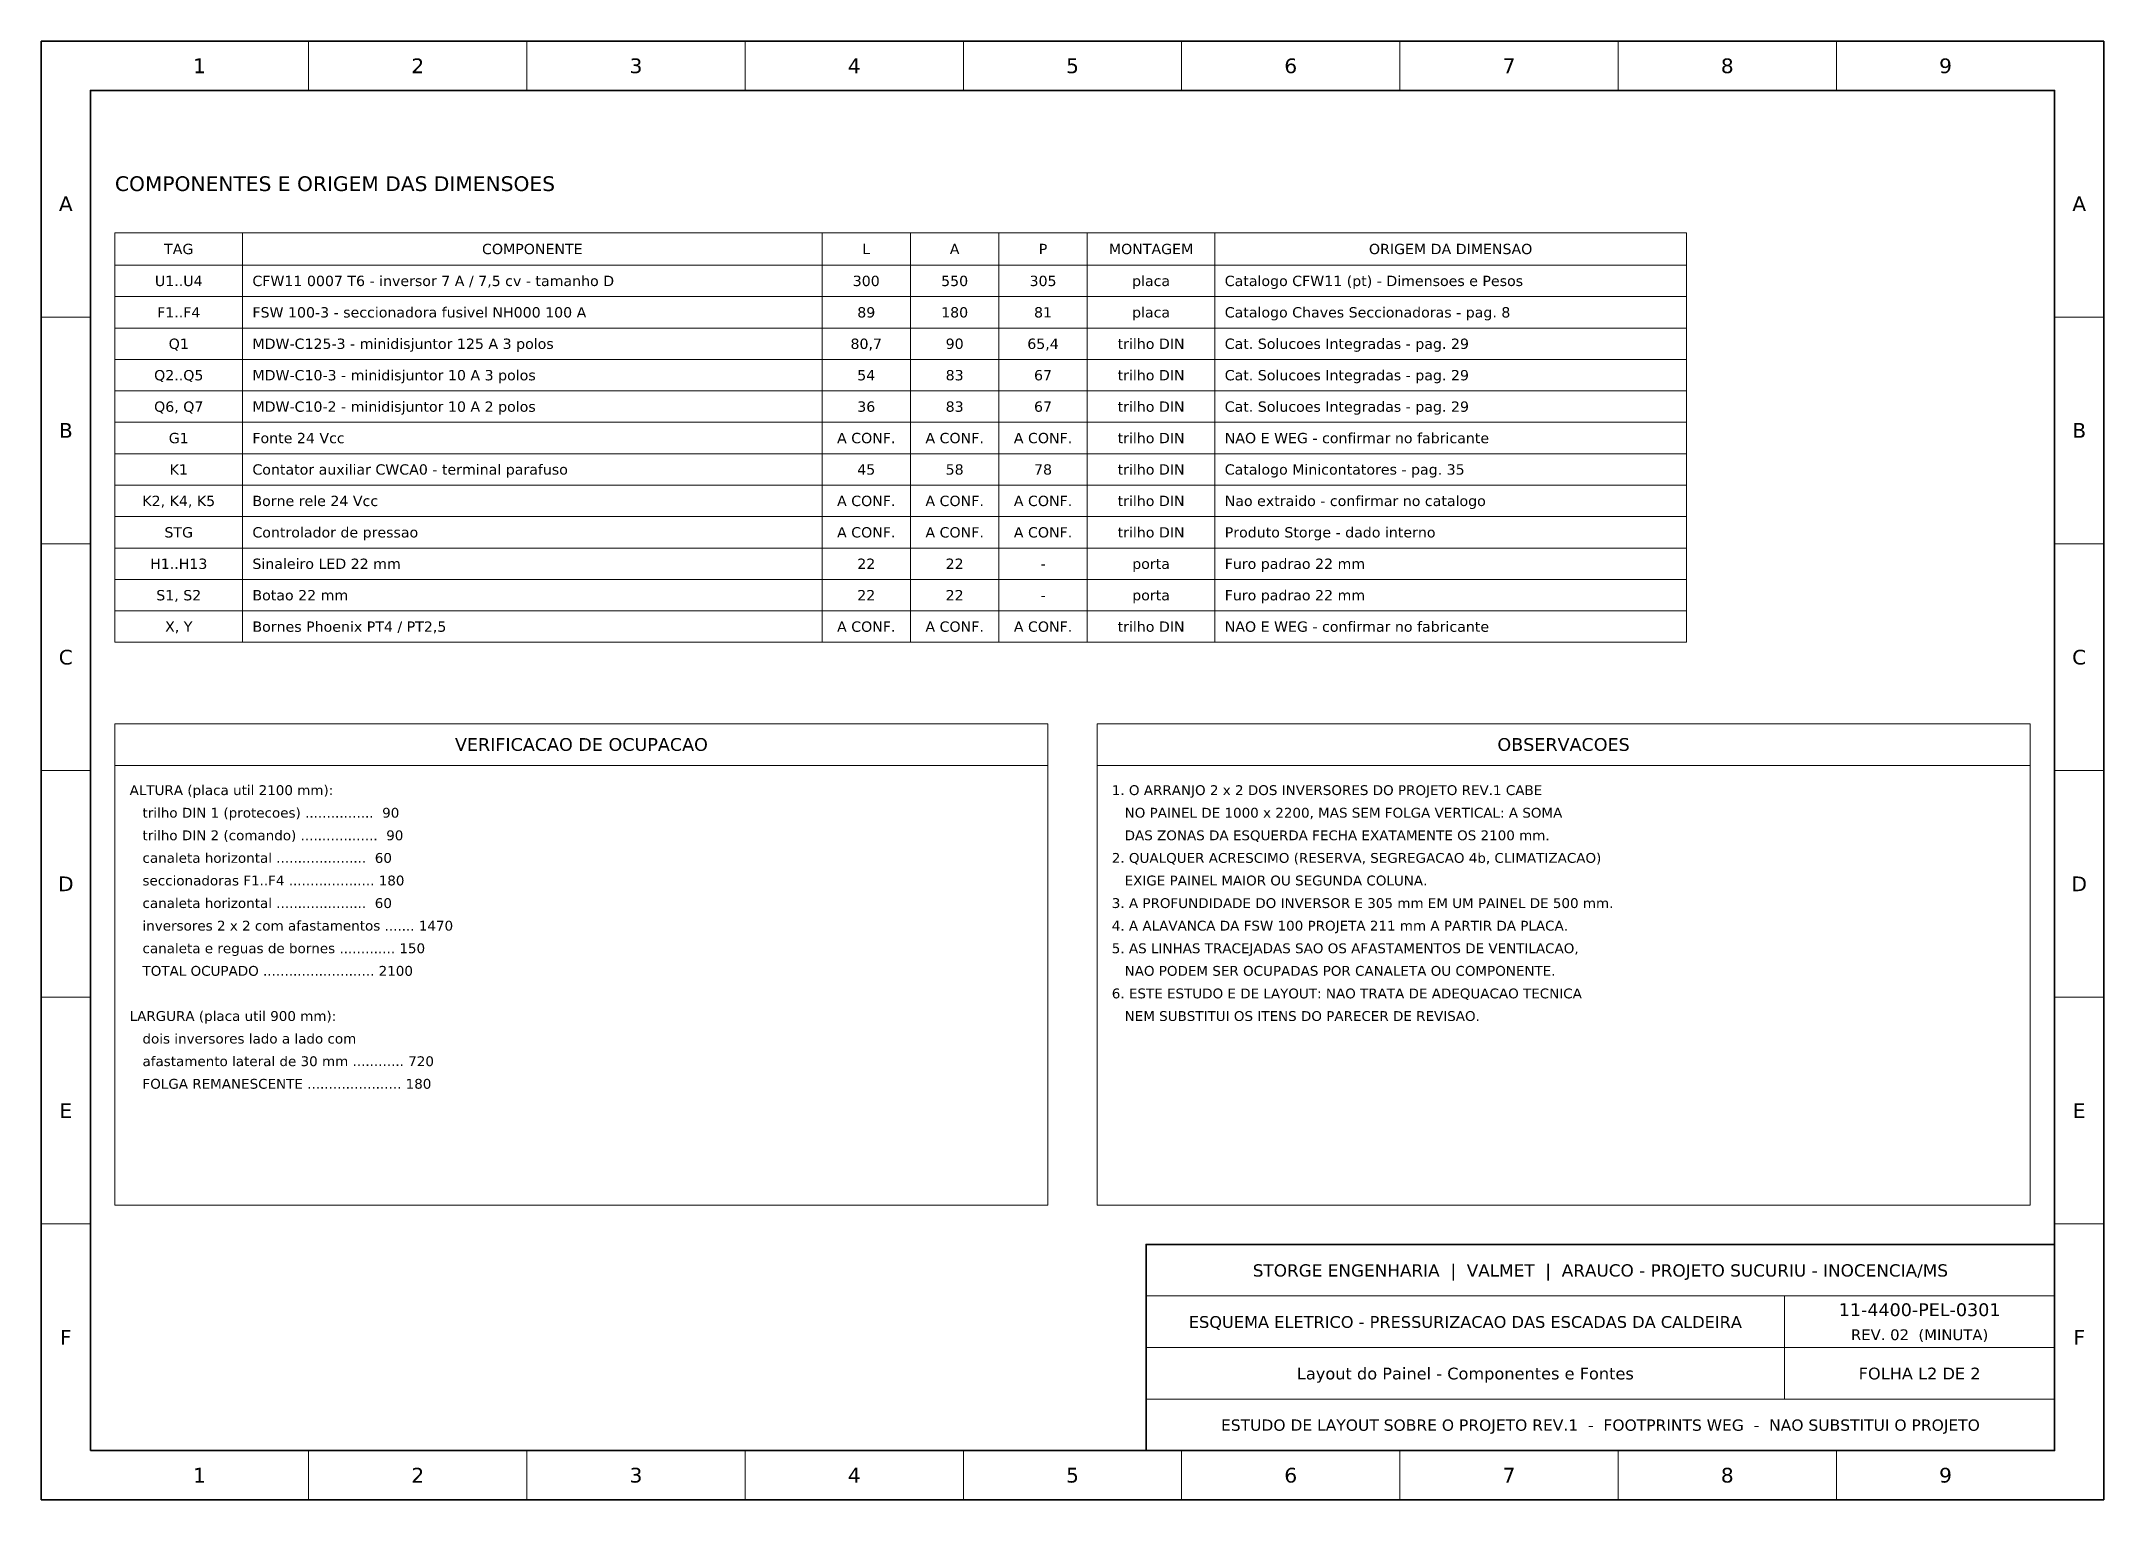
# Model space of a CAD drawing. Header units: millimetres. Extents: x 0 to 420, y 0 to 297.
import ezdxf
from ezdxf.enums import TextEntityAlignment as Align

# ---------------------------------------------------------------- set-up
doc = ezdxf.new("R2010")
doc.units = ezdxf.units.MM
doc.header["$LTSCALE"] = 4
for name, color, linetype in [('CARIMBO', 7, 'Continuous'), ('MOLDURA', 8, 'Continuous'), ('NOTAS', 7, 'Continuous'), ('TAGS', 1, 'Continuous'), ('TEXTO', 7, 'Continuous')]:
    doc.layers.add(name, color=color, linetype=linetype)
doc.styles.add('TXT', font='DejaVuSans.ttf')

msp = doc.modelspace()

# ---------------------------------------------------------------- linework, layer by layer
at = {"layer": 'CARIMBO', "lineweight": 18}
for p, q in [((225, 41.5), (410, 41.5)), ((355, 20.5), (355, 41.5)), ((225, 31), (410, 31)), ((225, 20.5), (410, 20.5))]:
    msp.add_line(p, q, dxfattribs=at)
at = {"layer": 'CARIMBO', "lineweight": 35}
msp.add_lwpolyline([(225, 10), (410, 10), (410, 52), (225, 52)], close=True, dxfattribs=at)
at = {"layer": 'MOLDURA', "lineweight": 18}
for p, q in [((54.44, 287), (54.44, 297)), ((98.89, 287), (98.89, 297)), ((143.33, 287), (143.33, 297)), ((187.78, 287), (187.78, 297)), ((232.22, 287), (232.22, 297)), ((276.67, 287), (276.67, 297)), ((321.11, 287), (321.11, 297)), ((365.56, 287), (365.56, 297)), ((41, 174.6), (41, 258)), ((159, 174.6), (159, 258)), ((177, 174.6), (177, 258)), ((195, 174.6), (195, 258)), ((213, 174.6), (213, 258)), ((239, 174.6), (239, 258)), ((15, 251.4), (335, 251.4)), ((0, 240.83), (10, 240.83)), ((410, 240.83), (420, 240.83)), ((0, 194.67), (10, 194.67)), ((410, 194.67), (420, 194.67)), ((0, 148.5), (10, 148.5)), ((15, 149.5), (205, 149.5)), ((215, 149.5), (405, 149.5)), ((410, 148.5), (420, 148.5)), ((0, 102.33), (10, 102.33)), ((410, 102.33), (420, 102.33)), ((0, 56.17), (10, 56.17)), ((410, 56.17), (420, 56.17)), ((54.44, 0), (54.44, 10)), ((98.89, 0), (98.89, 10)), ((143.33, 0), (143.33, 10)), ((187.78, 0), (187.78, 10)), ((232.22, 0), (232.22, 10)), ((276.67, 0), (276.67, 10)), ((321.11, 0), (321.11, 10)), ((365.56, 0), (365.56, 10))]:
    msp.add_line(p, q, dxfattribs=at)
at = {"layer": 'MOLDURA', "lineweight": 13}
for p, q in [((15, 245), (335, 245)), ((15, 238.6), (335, 238.6)), ((15, 232.2), (335, 232.2)), ((15, 225.8), (335, 225.8)), ((15, 219.4), (335, 219.4)), ((15, 213), (335, 213)), ((15, 206.6), (335, 206.6)), ((15, 200.2), (335, 200.2)), ((15, 193.8), (335, 193.8)), ((15, 187.4), (335, 187.4)), ((15, 181), (335, 181))]:
    msp.add_line(p, q, dxfattribs=at)
at = {"layer": 'MOLDURA', "lineweight": 35}
for points in [[(0, 0), (420, 0), (420, 297), (0, 297)], [(10, 10), (410, 10), (410, 287), (10, 287)]]:
    msp.add_lwpolyline(points, close=True, dxfattribs=at)
at = {"layer": 'MOLDURA', "lineweight": 18}
for points in [[(15, 174.6), (335, 174.6), (335, 258), (15, 258)], [(15, 60), (205, 60), (205, 158), (15, 158)], [(215, 60), (405, 60), (405, 158), (215, 158)]]:
    msp.add_lwpolyline(points, close=True, dxfattribs=at)

# ---------------------------------------------------------------- texts
at = {"layer": 'CARIMBO', "style": 'TXT'}
for s, height, p in [('STORGE ENGENHARIA  |  VALMET  |  ARAUCO - PROJETO SUCURIU - INOCENCIA/MS', 2.5, (317.5, 46.7)), ('11-4400-PEL-0301', 2.6, (382.5, 38.7)), ('ESQUEMA ELETRICO - PRESSURIZACAO DAS ESCADAS DA CALDEIRA', 2.4, (290, 36.2)), ('REV. 02  (MINUTA)', 2.2, (382.5, 33.6)), ('Layout do Painel - Componentes e Fontes', 2.4, (290, 25.7)), ('FOLHA L2 DE 2', 2.4, (382.5, 25.7)), ('ESTUDO DE LAYOUT SOBRE O PROJETO REV.1  -  FOOTPRINTS WEG  -  NAO SUBSTITUI O PROJETO', 2.3, (317.5, 15.2))]:
    msp.add_text(s, height=height, dxfattribs=at).set_placement(p, align=Align.MIDDLE_CENTER)
at = {"layer": 'MOLDURA', "style": 'TXT'}
for s, p in [('1', (32.22, 292)), ('2', (76.67, 292)), ('3', (121.11, 292)), ('4', (165.56, 292)), ('5', (210, 292)), ('6', (254.44, 292)), ('7', (298.89, 292)), ('8', (343.33, 292)), ('9', (387.78, 292)), ('A', (5, 263.92)), ('A', (415, 263.92)), ('B', (5, 217.75)), ('B', (415, 217.75)), ('C', (5, 171.58)), ('C', (415, 171.58)), ('D', (5, 125.42)), ('D', (415, 125.42)), ('E', (5, 79.25)), ('E', (415, 79.25)), ('F', (5, 33.08)), ('F', (415, 33.08)), ('1', (32.22, 5)), ('2', (76.67, 5)), ('3', (121.11, 5)), ('4', (165.56, 5)), ('5', (210, 5)), ('6', (254.44, 5)), ('7', (298.89, 5)), ('8', (343.33, 5)), ('9', (387.78, 5))]:
    msp.add_text(s, height=3, dxfattribs=at).set_placement(p, align=Align.MIDDLE_CENTER)
at = {"layer": 'NOTAS', "style": 'TXT'}
for s, p in [('ALTURA (placa util 2100 mm):', (18, 144.5)), ('1. O ARRANJO 2 x 2 DOS INVERSORES DO PROJETO REV.1 CABE', (218, 144.5)), ('   trilho DIN 1 (protecoes) ................  90', (18, 139.9)), ('   NO PAINEL DE 1000 x 2200, MAS SEM FOLGA VERTICAL: A SOMA', (218, 139.9)), ('   trilho DIN 2 (comando) ..................  90', (18, 135.3)), ('   DAS ZONAS DA ESQUERDA FECHA EXATAMENTE OS 2100 mm.', (218, 135.3)), ('   canaleta horizontal .....................  60', (18, 130.7)), ('2. QUALQUER ACRESCIMO (RESERVA, SEGREGACAO 4b, CLIMATIZACAO)', (218, 130.7)), ('   seccionadoras F1..F4 .................... 180', (18, 126.1)), ('   EXIGE PAINEL MAIOR OU SEGUNDA COLUNA.', (218, 126.1)), ('   canaleta horizontal .....................  60', (18, 121.5)), ('3. A PROFUNDIDADE DO INVERSOR E 305 mm EM UM PAINEL DE 500 mm.', (218, 121.5)), ('   inversores 2 x 2 com afastamentos ....... 1470', (18, 116.9)), ('4. A ALAVANCA DA FSW 100 PROJETA 211 mm A PARTIR DA PLACA.', (218, 116.9)), ('   canaleta e reguas de bornes ............. 150', (18, 112.3)), ('5. AS LINHAS TRACEJADAS SAO OS AFASTAMENTOS DE VENTILACAO,', (218, 112.3)), ('   TOTAL OCUPADO .......................... 2100', (18, 107.7)), ('   NAO PODEM SER OCUPADAS POR CANALETA OU COMPONENTE.', (218, 107.7)), ('6. ESTE ESTUDO E DE LAYOUT: NAO TRATA DE ADEQUACAO TECNICA', (218, 103.1)), ('LARGURA (placa util 900 mm):', (18, 98.5)), ('   NEM SUBSTITUI OS ITENS DO PARECER DE REVISAO.', (218, 98.5)), ('   dois inversores lado a lado com', (18, 93.9)), ('   afastamento lateral de 30 mm ............ 720', (18, 89.3)), ('   FOLGA REMANESCENTE ...................... 180', (18, 84.7))]:
    msp.add_text(s, height=2, dxfattribs=at).set_placement(p, align=Align.MIDDLE_LEFT)
at = {"layer": 'TAGS', "style": 'TXT'}
for s, p in [('U1..U4', (28, 248.2)), ('F1..F4', (28, 241.8)), ('Q1', (28, 235.4)), ('Q2..Q5', (28, 229)), ('Q6, Q7', (28, 222.6)), ('G1', (28, 216.2)), ('K1', (28, 209.8)), ('K2, K4, K5', (28, 203.4)), ('STG', (28, 197)), ('H1..H13', (28, 190.6)), ('S1, S2', (28, 184.2)), ('X, Y', (28, 177.8))]:
    msp.add_text(s, height=2.1, dxfattribs=at).set_placement(p, align=Align.MIDDLE_CENTER)
at = {"layer": 'TEXTO', "style": 'TXT'}
for s, height, p in [('COMPONENTES E ORIGEM DAS DIMENSOES', 3, (15, 268)), ('CFW11 0007 T6 - inversor 7 A / 7,5 cv - tamanho D', 2.1, (43, 248.2)), ('Catalogo CFW11 (pt) - Dimensoes e Pesos', 2.1, (241, 248.2)), ('FSW 100-3 - seccionadora fusivel NH000 100 A', 2.1, (43, 241.8)), ('Catalogo Chaves Seccionadoras - pag. 8', 2.1, (241, 241.8)), ('MDW-C125-3 - minidisjuntor 125 A 3 polos', 2.1, (43, 235.4)), ('Cat. Solucoes Integradas - pag. 29', 2.1, (241, 235.4)), ('MDW-C10-3 - minidisjuntor 10 A 3 polos', 2.1, (43, 229)), ('Cat. Solucoes Integradas - pag. 29', 2.1, (241, 229)), ('MDW-C10-2 - minidisjuntor 10 A 2 polos', 2.1, (43, 222.6)), ('Cat. Solucoes Integradas - pag. 29', 2.1, (241, 222.6)), ('Fonte 24 Vcc', 2.1, (43, 216.2)), ('NAO E WEG - confirmar no fabricante', 2.1, (241, 216.2)), ('Contator auxiliar CWCA0 - terminal parafuso', 2.1, (43, 209.8)), ('Catalogo Minicontatores - pag. 35', 2.1, (241, 209.8)), ('Borne rele 24 Vcc', 2.1, (43, 203.4)), ('Nao extraido - confirmar no catalogo', 2.1, (241, 203.4)), ('Controlador de pressao', 2.1, (43, 197)), ('Produto Storge - dado interno', 2.1, (241, 197)), ('Sinaleiro LED 22 mm', 2.1, (43, 190.6)), ('Furo padrao 22 mm', 2.1, (241, 190.6)), ('Botao 22 mm', 2.1, (43, 184.2)), ('Furo padrao 22 mm', 2.1, (241, 184.2)), ('Bornes Phoenix PT4 / PT2,5', 2.1, (43, 177.8)), ('NAO E WEG - confirmar no fabricante', 2.1, (241, 177.8))]:
    msp.add_text(s, height=height, dxfattribs=at).set_placement(p, align=Align.MIDDLE_LEFT)
for s, height, p in [('TAG', 2.1, (28, 254.7)), ('COMPONENTE', 2.1, (100, 254.7)), ('L', 2.1, (168, 254.7)), ('A', 2.1, (186, 254.7)), ('P', 2.1, (204, 254.7)), ('MONTAGEM', 2.1, (226, 254.7)), ('ORIGEM DA DIMENSAO', 2.1, (287, 254.7)), ('300', 2.1, (168, 248.2)), ('550', 2.1, (186, 248.2)), ('305', 2.1, (204, 248.2)), ('placa', 2.1, (226, 248.2)), ('89', 2.1, (168, 241.8)), ('180', 2.1, (186, 241.8)), ('81', 2.1, (204, 241.8)), ('placa', 2.1, (226, 241.8)), ('80,7', 2.1, (168, 235.4)), ('90', 2.1, (186, 235.4)), ('65,4', 2.1, (204, 235.4)), ('trilho DIN', 2.1, (226, 235.4)), ('54', 2.1, (168, 229)), ('83', 2.1, (186, 229)), ('67', 2.1, (204, 229)), ('trilho DIN', 2.1, (226, 229)), ('36', 2.1, (168, 222.6)), ('83', 2.1, (186, 222.6)), ('67', 2.1, (204, 222.6)), ('trilho DIN', 2.1, (226, 222.6)), ('A CONF.', 2.1, (168, 216.2)), ('A CONF.', 2.1, (186, 216.2)), ('A CONF.', 2.1, (204, 216.2)), ('trilho DIN', 2.1, (226, 216.2)), ('45', 2.1, (168, 209.8)), ('58', 2.1, (186, 209.8)), ('78', 2.1, (204, 209.8)), ('trilho DIN', 2.1, (226, 209.8)), ('A CONF.', 2.1, (168, 203.4)), ('A CONF.', 2.1, (186, 203.4)), ('A CONF.', 2.1, (204, 203.4)), ('trilho DIN', 2.1, (226, 203.4)), ('A CONF.', 2.1, (168, 197)), ('A CONF.', 2.1, (186, 197)), ('A CONF.', 2.1, (204, 197)), ('trilho DIN', 2.1, (226, 197)), ('22', 2.1, (168, 190.6)), ('22', 2.1, (186, 190.6)), ('-', 2.1, (204, 190.6)), ('porta', 2.1, (226, 190.6)), ('22', 2.1, (168, 184.2)), ('22', 2.1, (186, 184.2)), ('porta', 2.1, (226, 184.2)), ('-', 2.1, (204, 184.2)), ('A CONF.', 2.1, (168, 177.8)), ('A CONF.', 2.1, (186, 177.8)), ('A CONF.', 2.1, (204, 177.8)), ('trilho DIN', 2.1, (226, 177.8)), ('VERIFICACAO DE OCUPACAO', 2.6, (110, 153.8)), ('OBSERVACOES', 2.6, (310, 153.8))]:
    msp.add_text(s, height=height, dxfattribs=at).set_placement(p, align=Align.MIDDLE_CENTER)

doc.saveas('drawing.dxf')
